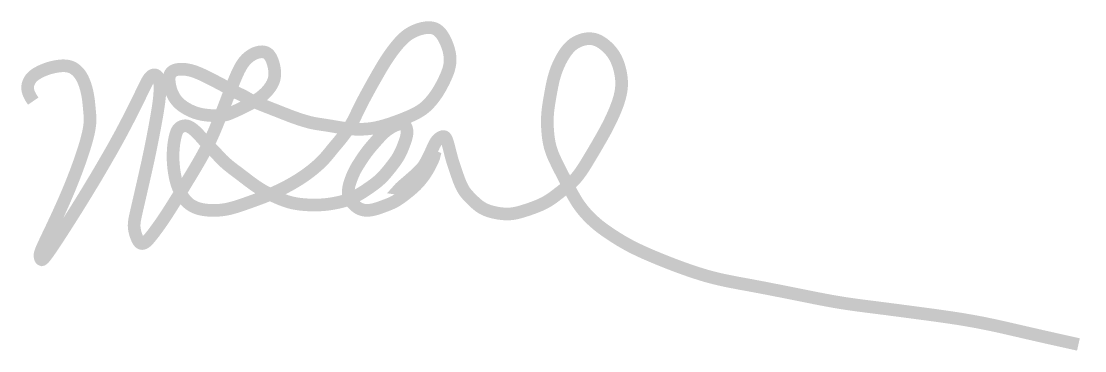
# Model space of a CAD drawing. Header units: inches. Extents: x 1.4 to 23.4, y 0.3 to 7.1.
import ezdxf

# ---------------------------------------------------------------- set-up
doc = ezdxf.new("R2010")
doc.units = ezdxf.units.IN
doc.header["$MEASUREMENT"] = 0

# ---------------------------------------------------------------- blocks, each defined once
blk = doc.blocks.new('CKL')
at = {"const_width": 3.5}
blk.add_lwpolyline([(21.66, 73), (21.06, 73.87), (20.63, 74.65), (20.33, 75.36), (20.16, 75.99), (20.09, 76.57), (20.11, 77.09), (20.19, 77.56), (20.32, 77.99), (20.49, 78.39), (20.69, 78.77), (20.91, 79.11), (21.17, 79.44), (21.46, 79.74), (21.79, 80.03), (22.14, 80.3), (22.53, 80.57), (22.96, 80.82), (23.41, 81.06), (23.89, 81.3), (24.39, 81.52), (24.91, 81.73), (25.44, 81.92), (25.99, 82.1), (26.54, 82.26), (27.1, 82.4), (27.66, 82.52), (28.21, 82.62), (28.76, 82.7), (29.29, 82.75), (29.8, 82.78), (30.29, 82.77), (30.76, 82.74), (31.2, 82.68), (31.61, 82.59), (31.99, 82.47), (32.35, 82.32), (32.69, 82.15), (33.01, 81.95), (33.31, 81.73), (33.6, 81.49), (33.88, 81.22), (34.14, 80.94), (34.4, 80.63), (34.64, 80.3), (34.88, 79.95), (35.1, 79.57), (35.32, 79.16), (35.52, 78.72), (35.71, 78.26), (35.9, 77.77), (36.07, 77.26), (36.23, 76.74), (36.38, 76.19), (36.51, 75.64), (36.63, 75.08), (36.74, 74.52), (36.83, 73.97), (36.91, 73.41), (36.98, 72.86), (37.03, 72.33), (37.09, 71.8), (37.13, 71.3), (37.18, 70.81), (37.22, 70.34), (37.26, 69.9), (37.3, 69.48), (37.34, 69.06), (37.36, 68.64), (37.38, 68.2), (37.38, 67.74), (37.36, 67.25), (37.32, 66.72), (37.25, 66.14), (37.16, 65.5), (37.03, 64.79), (36.87, 64.01), (36.66, 63.16), (36.42, 62.21), (36.12, 61.18), (35.78, 60.04), (35.38, 58.8), (34.94, 57.46), (34.44, 56.05), (33.91, 54.58), (33.34, 53.05), (32.73, 51.49), (32.1, 49.9), (31.45, 48.31), (30.78, 46.73), (30.1, 45.17), (29.42, 43.64), (28.75, 42.16), (28.1, 40.74), (27.47, 39.41), (26.89, 38.16), (26.35, 37.02), (25.86, 36), (25.43, 35.09), (25.05, 34.29), (24.72, 33.58), (24.43, 32.96), (24.19, 32.42), (23.99, 31.96), (23.83, 31.56), (23.71, 31.21), (23.62, 30.92), (23.56, 30.66), (23.53, 30.45), (23.51, 30.26), (23.52, 30.1), (23.53, 29.96), (23.55, 29.83), (23.58, 29.71), (23.61, 29.59), (23.65, 29.48), (23.69, 29.37), (23.74, 29.28), (23.8, 29.21), (23.87, 29.14), (23.94, 29.1), (24.03, 29.07), (24.15, 29.1), (24.32, 29.22), (24.56, 29.45), (24.89, 29.84), (25.33, 30.41), (25.91, 31.2), (26.63, 32.25), (27.52, 33.57), (28.56, 35.15), (29.71, 36.93), (30.96, 38.88), (32.28, 40.96), (33.65, 43.13), (35.03, 45.36), (36.4, 47.59), (37.74, 49.8), (39.05, 51.98), (40.31, 54.12), (41.53, 56.21), (42.7, 58.25), (43.83, 60.23), (44.89, 62.15), (45.9, 64), (46.84, 65.77), (47.72, 67.46), (48.54, 69.06), (49.3, 70.56), (49.99, 71.95), (50.62, 73.22), (51.18, 74.37), (51.67, 75.4), (52.1, 76.28), (52.47, 77.04), (52.79, 77.69), (53.08, 78.23), (53.33, 78.69), (53.56, 79.07), (53.78, 79.38), (54, 79.63), (54.22, 79.84), (54.44, 80.01), (54.67, 80.14), (54.89, 80.22), (55.11, 80.26), (55.33, 80.25), (55.53, 80.19), (55.73, 80.08), (55.91, 79.93), (56.08, 79.72), (56.23, 79.47), (56.36, 79.17), (56.47, 78.82), (56.57, 78.42), (56.64, 77.97), (56.69, 77.48), (56.72, 76.94), (56.72, 76.35), (56.7, 75.72), (56.66, 75.04), (56.6, 74.31), (56.52, 73.54), (56.42, 72.73), (56.31, 71.87), (56.17, 70.97), (56.02, 70.04), (55.86, 69.08), (55.69, 68.1), (55.51, 67.11), (55.33, 66.12), (55.15, 65.13), (54.96, 64.16), (54.78, 63.2), (54.59, 62.26), (54.41, 61.32), (54.22, 60.38), (54.03, 59.42), (53.82, 58.45), (53.61, 57.45), (53.39, 56.4), (53.15, 55.32), (52.9, 54.21), (52.65, 53.08), (52.39, 51.95), (52.14, 50.83), (51.89, 49.75), (51.65, 48.71), (51.43, 47.73), (51.22, 46.82), (51.03, 45.98), (50.85, 45.21), (50.69, 44.5), (50.53, 43.83), (50.39, 43.22), (50.26, 42.64), (50.14, 42.09), (50.02, 41.58), (49.91, 41.09), (49.82, 40.62), (49.73, 40.18), (49.66, 39.75), (49.61, 39.33), (49.58, 38.93), (49.57, 38.53), (49.58, 38.14), (49.62, 37.76), (49.67, 37.39), (49.74, 37.03), (49.82, 36.68), (49.91, 36.34), (50.02, 36.01), (50.12, 35.7), (50.23, 35.4), (50.34, 35.12), (50.45, 34.86), (50.57, 34.62), (50.69, 34.4), (50.81, 34.2), (50.94, 34.03), (51.07, 33.88), (51.2, 33.76), (51.34, 33.67), (51.49, 33.6), (51.64, 33.56), (51.79, 33.55), (51.96, 33.56), (52.13, 33.61), (52.3, 33.68), (52.48, 33.78), (52.68, 33.91), (52.89, 34.07), (53.12, 34.28), (53.38, 34.54), (53.66, 34.85), (53.98, 35.22), (54.33, 35.66), (54.73, 36.16), (55.16, 36.72), (55.62, 37.35), (56.11, 38.02), (56.63, 38.75), (57.17, 39.52), (57.72, 40.34), (58.29, 41.19), (58.87, 42.07), (59.45, 42.98), (60.04, 43.91), (60.63, 44.85), (61.23, 45.81), (61.82, 46.78), (62.42, 47.75), (63.01, 48.72), (63.6, 49.69), (64.18, 50.65), (64.76, 51.6), (65.33, 52.54), (65.9, 53.48), (66.45, 54.41), (66.99, 55.33), (67.52, 56.24), (68.03, 57.14), (68.53, 58.04), (69.02, 58.95), (69.51, 59.86), (69.98, 60.8), (70.45, 61.76), (70.92, 62.75), (71.38, 63.78), (71.85, 64.86), (72.31, 65.97), (72.77, 67.1), (73.22, 68.23), (73.66, 69.37), (74.08, 70.48), (74.5, 71.56), (74.89, 72.59), (75.27, 73.57), (75.62, 74.5), (75.96, 75.37), (76.29, 76.21), (76.6, 76.99), (76.91, 77.75), (77.2, 78.47), (77.49, 79.16), (77.77, 79.82), (78.05, 80.46), (78.33, 81.08), (78.61, 81.66), (78.91, 82.22), (79.21, 82.75), (79.52, 83.24), (79.85, 83.71), (80.2, 84.14), (80.56, 84.53), (80.94, 84.9), (81.33, 85.23), (81.74, 85.53), (82.15, 85.79), (82.56, 86.02), (82.98, 86.22), (83.4, 86.38), (83.82, 86.5), (84.24, 86.59), (84.64, 86.64), (85.03, 86.65), (85.41, 86.61), (85.76, 86.53), (86.09, 86.41), (86.4, 86.23), (86.68, 86.01), (86.93, 85.75), (87.16, 85.45), (87.37, 85.11), (87.56, 84.73), (87.74, 84.33), (87.9, 83.89), (88.05, 83.43), (88.18, 82.94), (88.29, 82.44), (88.38, 81.93), (88.45, 81.42), (88.48, 80.91), (88.49, 80.41), (88.45, 79.92), (88.38, 79.46), (88.28, 79.01), (88.14, 78.58), (87.98, 78.17), (87.79, 77.78), (87.58, 77.4), (87.35, 77.03), (87.1, 76.68), (86.85, 76.34), (86.58, 76.01), (86.3, 75.69), (86.01, 75.38), (85.7, 75.08), (85.38, 74.78), (85.05, 74.49), (84.7, 74.21), (84.33, 73.93), (83.95, 73.66), (83.56, 73.39), (83.15, 73.12), (82.73, 72.86), (82.3, 72.61), (81.86, 72.35), (81.4, 72.1), (80.94, 71.86), (80.47, 71.62), (80, 71.38), (79.53, 71.15), (79.06, 70.93), (78.61, 70.71), (78.16, 70.5), (77.74, 70.31), (77.33, 70.12), (76.94, 69.95), (76.57, 69.79), (76.22, 69.64), (75.87, 69.5), (75.54, 69.38), (75.22, 69.28), (74.91, 69.19), (74.61, 69.12), (74.3, 69.06), (74, 69.01), (73.68, 68.98), (73.36, 68.96), (73.01, 68.95), (72.64, 68.95), (72.25, 68.95), (71.82, 68.96), (71.37, 68.98), (70.9, 69), (70.41, 69.03), (69.9, 69.08), (69.39, 69.14), (68.88, 69.21), (68.37, 69.29), (67.87, 69.4), (67.38, 69.52), (66.9, 69.66), (66.42, 69.81), (65.95, 69.99), (65.48, 70.18), (65.02, 70.4), (64.56, 70.63), (64.1, 70.88), (63.65, 71.15), (63.2, 71.44), (62.77, 71.76), (62.36, 72.09), (61.96, 72.45), (61.59, 72.84), (61.24, 73.25), (60.92, 73.68), (60.62, 74.14), (60.36, 74.62), (60.12, 75.12), (59.91, 75.63), (59.73, 76.15), (59.58, 76.69), (59.45, 77.23), (59.35, 77.78), (59.28, 78.32), (59.25, 78.85), (59.26, 79.36), (59.33, 79.84), (59.46, 80.28), (59.66, 80.68), (59.93, 81.01), (60.27, 81.29), (60.68, 81.5), (61.15, 81.66), (61.66, 81.76), (62.2, 81.82), (62.77, 81.83), (63.33, 81.81), (63.9, 81.75), (64.45, 81.66), (64.98, 81.55), (65.49, 81.42), (65.99, 81.27), (66.48, 81.1), (66.95, 80.92), (67.4, 80.74), (67.84, 80.55), (68.27, 80.36), (68.68, 80.17), (69.09, 79.97), (69.49, 79.78), (69.89, 79.58), (70.3, 79.38), (70.7, 79.17), (71.12, 78.95), (71.55, 78.73), (71.98, 78.51), (72.42, 78.28), (72.86, 78.05), (73.29, 77.82), (73.72, 77.6), (74.14, 77.37), (74.54, 77.15), (74.92, 76.94), (75.29, 76.74), (75.65, 76.54), (76, 76.34), (76.34, 76.15), (76.68, 75.97), (77.02, 75.79), (77.36, 75.61), (77.71, 75.43), (78.06, 75.26), (78.42, 75.09), (78.77, 74.92), (79.11, 74.76), (79.44, 74.6), (79.76, 74.44), (80.06, 74.28), (80.34, 74.12), (80.61, 73.97), (80.88, 73.82), (81.15, 73.66), (81.43, 73.5), (81.72, 73.34), (82.05, 73.17), (82.41, 73), (82.8, 72.82), (83.24, 72.63), (83.71, 72.43), (84.21, 72.23), (84.73, 72.02), (85.27, 71.81), (85.83, 71.59), (86.41, 71.36), (86.98, 71.14), (87.57, 70.91), (88.15, 70.68), (88.74, 70.45), (89.32, 70.22), (89.89, 69.99), (90.45, 69.77), (91, 69.55), (91.53, 69.35), (92.05, 69.15), (92.56, 68.95), (93.06, 68.76), (93.55, 68.58), (94.04, 68.4), (94.53, 68.23), (95.02, 68.06), (95.51, 67.9), (96, 67.74), (96.5, 67.58), (97, 67.44), (97.49, 67.3), (97.99, 67.16), (98.49, 67.04), (98.99, 66.93), (99.49, 66.83), (99.98, 66.74), (100.48, 66.66), (100.99, 66.58), (101.5, 66.5), (102.01, 66.43), (102.54, 66.35), (103.08, 66.26), (103.64, 66.17), (104.21, 66.08), (104.78, 65.98), (105.35, 65.88), (105.92, 65.78), (106.48, 65.69), (107.03, 65.6), (107.56, 65.52), (108.08, 65.45), (108.57, 65.38), (109.06, 65.33), (109.54, 65.28), (110.02, 65.25), (110.49, 65.22), (110.98, 65.2), (111.48, 65.19), (111.99, 65.19), (112.52, 65.2), (113.06, 65.22), (113.62, 65.26), (114.18, 65.3), (114.75, 65.36), (115.32, 65.44), (115.9, 65.53), (116.49, 65.64), (117.07, 65.77), (117.67, 65.91), (118.27, 66.07), (118.9, 66.25), (119.53, 66.44), (120.19, 66.65), (120.87, 66.88), (121.58, 67.13), (122.3, 67.39), (123.03, 67.66), (123.76, 67.94), (124.48, 68.23), (125.18, 68.52), (125.85, 68.81), (126.48, 69.09), (127.07, 69.38), (127.62, 69.66), (128.13, 69.94), (128.61, 70.23), (129.06, 70.52), (129.5, 70.83), (129.91, 71.16), (130.32, 71.51), (130.71, 71.88), (131.1, 72.28), (131.49, 72.69), (131.86, 73.12), (132.23, 73.57), (132.58, 74.03), (132.92, 74.5), (133.25, 74.99), (133.57, 75.47), (133.88, 75.97), (134.17, 76.46), (134.45, 76.97), (134.73, 77.48), (134.99, 77.99), (135.25, 78.5), (135.5, 79.02), (135.74, 79.55), (135.97, 80.07), (136.19, 80.6), (136.39, 81.13), (136.57, 81.67), (136.72, 82.21), (136.84, 82.75), (136.94, 83.29), (136.99, 83.84), (137.01, 84.39), (137, 84.95), (136.95, 85.51), (136.87, 86.08), (136.75, 86.66), (136.61, 87.25), (136.43, 87.85), (136.22, 88.45), (135.98, 89.06), (135.72, 89.65), (135.43, 90.23), (135.12, 90.78), (134.79, 91.3), (134.44, 91.76), (134.07, 92.17), (133.69, 92.51), (133.3, 92.79), (132.89, 93.01), (132.46, 93.17), (132.02, 93.28), (131.55, 93.34), (131.07, 93.36), (130.57, 93.34), (130.04, 93.27), (129.5, 93.18), (128.95, 93.05), (128.4, 92.88), (127.85, 92.69), (127.31, 92.48), (126.78, 92.23), (126.27, 91.97), (125.79, 91.68), (125.32, 91.38), (124.88, 91.05), (124.45, 90.69), (124.03, 90.31), (123.62, 89.91), (123.21, 89.48), (122.8, 89.02), (122.38, 88.53), (121.96, 88.02), (121.54, 87.48), (121.11, 86.93), (120.69, 86.35), (120.28, 85.77), (119.87, 85.17), (119.46, 84.56), (119.07, 83.95), (118.69, 83.34), (118.31, 82.73), (117.94, 82.11), (117.59, 81.5), (117.24, 80.9), (116.89, 80.3), (116.56, 79.71), (116.23, 79.13), (115.91, 78.56), (115.59, 78), (115.28, 77.44), (114.97, 76.89), (114.67, 76.34), (114.37, 75.79), (114.07, 75.24), (113.77, 74.69), (113.47, 74.13), (113.18, 73.58), (112.89, 73.04), (112.61, 72.5), (112.34, 71.97), (112.08, 71.45), (111.83, 70.94), (111.59, 70.45), (111.36, 69.97), (111.14, 69.5), (110.92, 69.04), (110.7, 68.58), (110.47, 68.12), (110.23, 67.66), (109.97, 67.19), (109.7, 66.71), (109.41, 66.23), (109.11, 65.74), (108.79, 65.25), (108.47, 64.76), (108.13, 64.28), (107.78, 63.8), (107.43, 63.33), (107.08, 62.88), (106.72, 62.43), (106.36, 61.99), (105.99, 61.55), (105.63, 61.12), (105.27, 60.69), (104.9, 60.26), (104.54, 59.82), (104.18, 59.37), (103.82, 58.92), (103.44, 58.46), (103.05, 57.99), (102.63, 57.5), (102.18, 57), (101.69, 56.49), (101.16, 55.96), (100.59, 55.42), (99.96, 54.86), (99.29, 54.29), (98.58, 53.72), (97.83, 53.14), (97.05, 52.57), (96.23, 52), (95.39, 51.44), (94.52, 50.9), (93.64, 50.37), (92.74, 49.86), (91.84, 49.37), (90.93, 48.9), (90.02, 48.45), (89.12, 48.02), (88.23, 47.62), (87.36, 47.24), (86.51, 46.88), (85.68, 46.55), (84.88, 46.23), (84.1, 45.94), (83.35, 45.67), (82.64, 45.41), (81.96, 45.16), (81.32, 44.93), (80.7, 44.71), (80.12, 44.51), (79.56, 44.31), (79.02, 44.13), (78.5, 43.96), (77.98, 43.79), (77.47, 43.64), (76.96, 43.49), (76.45, 43.35), (75.93, 43.22), (75.4, 43.1), (74.87, 43), (74.31, 42.91), (73.74, 42.83), (73.15, 42.78), (72.53, 42.74), (71.89, 42.71), (71.24, 42.71), (70.59, 42.73), (69.93, 42.78), (69.29, 42.85), (68.66, 42.94), (68.05, 43.06), (67.46, 43.21), (66.91, 43.39), (66.38, 43.61), (65.87, 43.85), (65.4, 44.12), (64.95, 44.43), (64.53, 44.78), (64.13, 45.15), (63.75, 45.57), (63.41, 46.01), (63.08, 46.47), (62.78, 46.96), (62.51, 47.46), (62.25, 47.96), (62.02, 48.46), (61.81, 48.96), (61.63, 49.45), (61.46, 49.93), (61.31, 50.41), (61.18, 50.88), (61.06, 51.34), (60.96, 51.81), (60.86, 52.27), (60.78, 52.74), (60.7, 53.21), (60.63, 53.68), (60.56, 54.16), (60.51, 54.65), (60.46, 55.13), (60.42, 55.62), (60.38, 56.1), (60.36, 56.59), (60.34, 57.08), (60.34, 57.56), (60.34, 58.05), (60.35, 58.53), (60.37, 59.02), (60.39, 59.5), (60.43, 59.98), (60.48, 60.46), (60.53, 60.93), (60.6, 61.4), (60.67, 61.86), (60.75, 62.3), (60.84, 62.73), (60.93, 63.13), (61.03, 63.51), (61.12, 63.85), (61.23, 64.16), (61.33, 64.44), (61.44, 64.68), (61.56, 64.9), (61.68, 65.1), (61.82, 65.27), (61.96, 65.42), (62.11, 65.56), (62.27, 65.69), (62.44, 65.8), (62.62, 65.9), (62.81, 65.98), (63.01, 66.05), (63.2, 66.1), (63.4, 66.14), (63.6, 66.16), (63.8, 66.16), (64, 66.14), (64.2, 66.11), (64.4, 66.05), (64.61, 65.98), (64.82, 65.88), (65.04, 65.77), (65.27, 65.63), (65.51, 65.47), (65.76, 65.28), (66.02, 65.08), (66.28, 64.85), (66.56, 64.6), (66.85, 64.32), (67.15, 64.02), (67.45, 63.7), (67.77, 63.36), (68.09, 63), (68.42, 62.63), (68.75, 62.26), (69.07, 61.89), (69.39, 61.52), (69.71, 61.16), (70.01, 60.83), (70.31, 60.52), (70.59, 60.22), (70.86, 59.95), (71.12, 59.69), (71.37, 59.44), (71.61, 59.2), (71.84, 58.97), (72.07, 58.73), (72.3, 58.5), (72.51, 58.26), (72.73, 58.02), (72.95, 57.77), (73.18, 57.53), (73.41, 57.28), (73.65, 57.03), (73.9, 56.77), (74.17, 56.52), (74.44, 56.26), (74.73, 56), (75.02, 55.74), (75.32, 55.48), (75.62, 55.22), (75.93, 54.97), (76.23, 54.73), (76.53, 54.49), (76.83, 54.26), (77.13, 54.03), (77.44, 53.79), (77.76, 53.56), (78.09, 53.31), (78.43, 53.06), (78.78, 52.79), (79.16, 52.5), (79.55, 52.21), (79.95, 51.9), (80.36, 51.59), (80.77, 51.27), (81.19, 50.95), (81.62, 50.63), (82.04, 50.32), (82.45, 50.02), (82.87, 49.72), (83.28, 49.43), (83.71, 49.15), (84.14, 48.86), (84.59, 48.58), (85.07, 48.3), (85.56, 48.02), (86.08, 47.74), (86.63, 47.45), (87.19, 47.17), (87.76, 46.89), (88.34, 46.62), (88.92, 46.36), (89.5, 46.11), (90.07, 45.87), (90.63, 45.65), (91.18, 45.44), (91.73, 45.25), (92.29, 45.08), (92.87, 44.92), (93.46, 44.78), (94.09, 44.65), (94.75, 44.54), (95.46, 44.44), (96.2, 44.36), (96.97, 44.3), (97.75, 44.25), (98.54, 44.22), (99.33, 44.21), (100.12, 44.22), (100.88, 44.24), (101.61, 44.28), (102.32, 44.34), (103.01, 44.41), (103.67, 44.5), (104.31, 44.6), (104.92, 44.71), (105.52, 44.83), (106.11, 44.95), (106.67, 45.08), (107.23, 45.22), (107.78, 45.38), (108.32, 45.55), (108.86, 45.74), (109.41, 45.95), (109.96, 46.19), (110.52, 46.45), (111.09, 46.75), (111.67, 47.08), (112.26, 47.43), (112.84, 47.79), (113.41, 48.16), (113.96, 48.53), (114.49, 48.89), (115, 49.25), (115.48, 49.59), (115.92, 49.91), (116.34, 50.23), (116.75, 50.55), (117.14, 50.88), (117.52, 51.22), (117.9, 51.57), (118.28, 51.95), (118.66, 52.36), (119.04, 52.78), (119.42, 53.23), (119.8, 53.68), (120.16, 54.13), (120.52, 54.57), (120.85, 55), (121.17, 55.42), (121.46, 55.81), (121.74, 56.17), (121.99, 56.53), (122.23, 56.88), (122.46, 57.23), (122.67, 57.58), (122.88, 57.95), (123.09, 58.34), (123.29, 58.75), (123.49, 59.18), (123.69, 59.63), (123.88, 60.09), (124.06, 60.55), (124.23, 61), (124.39, 61.44), (124.54, 61.87), (124.67, 62.27), (124.79, 62.65), (124.89, 63.02), (124.97, 63.36), (125.03, 63.7), (125.07, 64.02), (125.09, 64.32), (125.09, 64.62), (125.06, 64.91), (125.01, 65.19), (124.94, 65.46), (124.84, 65.71), (124.73, 65.94), (124.6, 66.14), (124.46, 66.32), (124.3, 66.46), (124.13, 66.57), (123.94, 66.65), (123.74, 66.69), (123.53, 66.71), (123.32, 66.71), (123.09, 66.68), (122.86, 66.63), (122.62, 66.57), (122.38, 66.49), (122.13, 66.4), (121.87, 66.3), (121.62, 66.19), (121.36, 66.06), (121.11, 65.93), (120.85, 65.79), (120.59, 65.64), (120.34, 65.48), (120.08, 65.32), (119.83, 65.14), (119.58, 64.96), (119.32, 64.77), (119.07, 64.56), (118.82, 64.35), (118.56, 64.12), (118.31, 63.87), (118.05, 63.61), (117.79, 63.34), (117.53, 63.06), (117.26, 62.77), (116.99, 62.47), (116.71, 62.15), (116.43, 61.83), (116.14, 61.5), (115.85, 61.17), (115.55, 60.83), (115.26, 60.49), (114.97, 60.15), (114.69, 59.8), (114.41, 59.46), (114.15, 59.12), (113.89, 58.79), (113.65, 58.46), (113.42, 58.13), (113.19, 57.81), (112.97, 57.49), (112.76, 57.17), (112.54, 56.85), (112.33, 56.53), (112.12, 56.21), (111.92, 55.89), (111.71, 55.57), (111.5, 55.25), (111.3, 54.92), (111.11, 54.58), (110.91, 54.25), (110.73, 53.9), (110.55, 53.55), (110.38, 53.19), (110.21, 52.83), (110.06, 52.47), (109.91, 52.12), (109.77, 51.77), (109.64, 51.44), (109.53, 51.11), (109.42, 50.8), (109.32, 50.51), (109.23, 50.23), (109.15, 49.96), (109.08, 49.69), (109.02, 49.43), (108.97, 49.18), (108.93, 48.93), (108.89, 48.68), (108.86, 48.44), (108.84, 48.19), (108.83, 47.95), (108.83, 47.71), (108.84, 47.47), (108.85, 47.24), (108.88, 47.01), (108.92, 46.79), (108.96, 46.58), (109.03, 46.36), (109.1, 46.15), (109.19, 45.94), (109.3, 45.72), (109.42, 45.51), (109.56, 45.29), (109.72, 45.07), (109.9, 44.84), (110.1, 44.62), (110.31, 44.4), (110.54, 44.18), (110.77, 43.97), (111.02, 43.77), (111.27, 43.59), (111.53, 43.42), (111.8, 43.27), (112.07, 43.14), (112.35, 43.03), (112.63, 42.93), (112.92, 42.85), (113.22, 42.79), (113.52, 42.75), (113.82, 42.73), (114.13, 42.73), (114.43, 42.75), (114.74, 42.77), (115.04, 42.81), (115.34, 42.86), (115.62, 42.92), (115.9, 42.98), (116.16, 43.05), (116.41, 43.12), (116.66, 43.19), (116.91, 43.27), (117.17, 43.35), (117.43, 43.45), (117.71, 43.54), (118.01, 43.65), (118.33, 43.77), (118.67, 43.89), (119.02, 44.02), (119.38, 44.15), (119.74, 44.29), (120.1, 44.44), (120.45, 44.59), (120.8, 44.74), (121.12, 44.89), (121.44, 45.05), (121.74, 45.21), (122.04, 45.39), (122.35, 45.57), (122.66, 45.77), (122.98, 45.99), (123.31, 46.22), (123.66, 46.47), (124.02, 46.75), (124.39, 47.03), (124.77, 47.32), (125.15, 47.62), (125.51, 47.91), (125.87, 48.21), (126.21, 48.49), (126.53, 48.77), (126.83, 49.03), (127.11, 49.3), (127.39, 49.56), (127.65, 49.82), (127.92, 50.1), (128.18, 50.38), (128.45, 50.68), (128.72, 51), (129, 51.34), (129.29, 51.7), (129.58, 52.09), (129.88, 52.51), (130.19, 52.96), (130.49, 53.45), (130.81, 53.97), (131.12, 54.53), (131.43, 55.1), (131.72, 55.67), (131.98, 56.21), (132.2, 56.69), (132.37, 57.08), (132.48, 57.38), (132.52, 57.55), (132.47, 57.57), (132.36, 57.47), (132.18, 57.25), (131.95, 56.95), (131.68, 56.57), (131.38, 56.15), (131.05, 55.71), (130.71, 55.25), (130.37, 54.81), (130.02, 54.38), (129.64, 53.95), (129.24, 53.52), (128.8, 53.08), (128.31, 52.63), (127.76, 52.15), (127.15, 51.64), (126.47, 51.1), (125.76, 50.56), (125.05, 50.04), (124.4, 49.57), (123.83, 49.17), (123.38, 48.88), (123.11, 48.73), (123.04, 48.74), (123.21, 48.93), (123.59, 49.28), (124.12, 49.75), (124.78, 50.32), (125.5, 50.94), (126.24, 51.59), (126.97, 52.23), (127.63, 52.83), (128.19, 53.36), (128.66, 53.83), (129.05, 54.25), (129.36, 54.63), (129.63, 54.98), (129.85, 55.3), (130.05, 55.62), (130.23, 55.94), (130.41, 56.27), (130.6, 56.62), (130.78, 56.97), (130.97, 57.33), (131.15, 57.7), (131.33, 58.07), (131.51, 58.44), (131.68, 58.82), (131.85, 59.2), (132.02, 59.57), (132.18, 59.94), (132.34, 60.29), (132.5, 60.64), (132.66, 60.96), (132.82, 61.26), (132.98, 61.53), (133.14, 61.78), (133.3, 61.99), (133.45, 62.19), (133.61, 62.35), (133.77, 62.5), (133.93, 62.63), (134.09, 62.75), (134.25, 62.85), (134.41, 62.95), (134.57, 63.03), (134.73, 63.09), (134.88, 63.14), (135.03, 63.16), (135.17, 63.17), (135.31, 63.15), (135.44, 63.11), (135.56, 63.03), (135.68, 62.92), (135.79, 62.78), (135.9, 62.6), (136.01, 62.38), (136.12, 62.11), (136.23, 61.79), (136.34, 61.42), (136.46, 61), (136.59, 60.53), (136.72, 60.04), (136.85, 59.51), (136.98, 58.98), (137.12, 58.44), (137.26, 57.92), (137.39, 57.41), (137.53, 56.93), (137.66, 56.48), (137.8, 56.05), (137.93, 55.64), (138.06, 55.24), (138.19, 54.86), (138.32, 54.48), (138.45, 54.11), (138.57, 53.74), (138.69, 53.38), (138.81, 53.01), (138.94, 52.64), (139.06, 52.27), (139.19, 51.9), (139.32, 51.53), (139.46, 51.15), (139.61, 50.77), (139.77, 50.39), (139.93, 50.01), (140.1, 49.64), (140.27, 49.27), (140.46, 48.92), (140.65, 48.58), (140.85, 48.25), (141.05, 47.94), (141.27, 47.65), (141.49, 47.38), (141.72, 47.11), (141.95, 46.85), (142.19, 46.59), (142.43, 46.34), (142.69, 46.08), (142.94, 45.82), (143.21, 45.56), (143.47, 45.3), (143.75, 45.04), (144.03, 44.78), (144.31, 44.53), (144.61, 44.28), (144.91, 44.04), (145.21, 43.82), (145.53, 43.6), (145.86, 43.39), (146.22, 43.2), (146.6, 43.01), (147.01, 42.83), (147.46, 42.66), (147.95, 42.49), (148.48, 42.34), (149.05, 42.2), (149.65, 42.07), (150.26, 41.95), (150.89, 41.86), (151.52, 41.79), (152.14, 41.74), (152.75, 41.72), (153.34, 41.74), (153.91, 41.78), (154.47, 41.85), (155.03, 41.95), (155.6, 42.07), (156.18, 42.22), (156.79, 42.39), (157.43, 42.59), (158.11, 42.8), (158.82, 43.04), (159.55, 43.29), (160.28, 43.56), (161.01, 43.85), (161.73, 44.14), (162.42, 44.45), (163.07, 44.77), (163.67, 45.1), (164.24, 45.44), (164.77, 45.78), (165.28, 46.13), (165.78, 46.5), (166.27, 46.87), (166.76, 47.25), (167.27, 47.64), (167.79, 48.04), (168.32, 48.45), (168.87, 48.88), (169.42, 49.33), (169.97, 49.79), (170.51, 50.29), (171.05, 50.8), (171.57, 51.35), (172.07, 51.94), (172.55, 52.55), (173.02, 53.19), (173.48, 53.85), (173.93, 54.53), (174.38, 55.23), (174.82, 55.95), (175.26, 56.68), (175.7, 57.41), (176.14, 58.15), (176.58, 58.89), (177.02, 59.63), (177.45, 60.36), (177.87, 61.08), (178.27, 61.79), (178.67, 62.47), (179.05, 63.14), (179.41, 63.79), (179.77, 64.44), (180.12, 65.07), (180.46, 65.72), (180.79, 66.37), (181.12, 67.03), (181.46, 67.72), (181.79, 68.43), (182.12, 69.16), (182.45, 69.9), (182.76, 70.66), (183.06, 71.42), (183.34, 72.17), (183.59, 72.92), (183.82, 73.65), (184.01, 74.36), (184.17, 75.05), (184.3, 75.73), (184.39, 76.4), (184.45, 77.07), (184.47, 77.75), (184.46, 78.43), (184.42, 79.12), (184.34, 79.82), (184.23, 80.54), (184.08, 81.26), (183.91, 81.97), (183.71, 82.67), (183.48, 83.35), (183.23, 84), (182.95, 84.63), (182.64, 85.21), (182.32, 85.76), (181.97, 86.27), (181.61, 86.74), (181.23, 87.19), (180.84, 87.61), (180.44, 88), (180.02, 88.37), (179.6, 88.71), (179.17, 89.03), (178.73, 89.32), (178.28, 89.58), (177.82, 89.8), (177.36, 89.99), (176.88, 90.13), (176.39, 90.23), (175.89, 90.28), (175.38, 90.29), (174.87, 90.25), (174.36, 90.18), (173.86, 90.07), (173.36, 89.92), (172.87, 89.74), (172.39, 89.54), (171.94, 89.31), (171.5, 89.05), (171.07, 88.76), (170.65, 88.43), (170.25, 88.06), (169.84, 87.64), (169.45, 87.17), (169.05, 86.66), (168.65, 86.08), (168.26, 85.45), (167.87, 84.78), (167.49, 84.07), (167.13, 83.32), (166.79, 82.55), (166.47, 81.75), (166.18, 80.94), (165.92, 80.12), (165.69, 79.29), (165.48, 78.45), (165.3, 77.62), (165.13, 76.79), (164.98, 75.97), (164.83, 75.17), (164.69, 74.37), (164.56, 73.6), (164.43, 72.84), (164.31, 72.09), (164.2, 71.33), (164.1, 70.57), (164.02, 69.79), (163.96, 68.99), (163.92, 68.16), (163.91, 67.3), (163.92, 66.42), (163.96, 65.53), (164.02, 64.63), (164.1, 63.74), (164.2, 62.87), (164.33, 62.04), (164.48, 61.25), (164.65, 60.51), (164.84, 59.82), (165.05, 59.18), (165.27, 58.57), (165.49, 58), (165.73, 57.45), (165.97, 56.92), (166.22, 56.41), (166.46, 55.91), (166.71, 55.41), (166.95, 54.92), (167.2, 54.43), (167.45, 53.93), (167.71, 53.42), (167.97, 52.91), (168.23, 52.38), (168.51, 51.84), (168.78, 51.28), (169.06, 50.71), (169.35, 50.14), (169.64, 49.56), (169.94, 48.97), (170.24, 48.39), (170.55, 47.82), (170.85, 47.25), (171.17, 46.69), (171.49, 46.13), (171.82, 45.59), (172.15, 45.05), (172.5, 44.52), (172.87, 44), (173.24, 43.49), (173.63, 42.99), (174.04, 42.49), (174.45, 42.01), (174.88, 41.54), (175.31, 41.09), (175.74, 40.65), (176.18, 40.22), (176.62, 39.81), (177.05, 39.42), (177.49, 39.04), (177.94, 38.66), (178.4, 38.29), (178.89, 37.91), (179.42, 37.53), (179.98, 37.12), (180.59, 36.7), (181.25, 36.25), (181.96, 35.78), (182.72, 35.29), (183.53, 34.78), (184.37, 34.27), (185.26, 33.76), (186.18, 33.24), (187.13, 32.73), (188.12, 32.23), (189.12, 31.75), (190.15, 31.27), (191.18, 30.81), (192.21, 30.36), (193.24, 29.92), (194.25, 29.5), (195.24, 29.09), (196.21, 28.7), (197.15, 28.33), (198.08, 27.97), (199, 27.61), (199.91, 27.27), (200.83, 26.93), (201.76, 26.6), (202.71, 26.26), (203.67, 25.93), (204.67, 25.6), (205.68, 25.27), (206.72, 24.94), (207.79, 24.62), (208.88, 24.32), (210.01, 24.02), (211.16, 23.74), (212.34, 23.47), (213.56, 23.21), (214.81, 22.96), (216.12, 22.71), (217.47, 22.45), (218.87, 22.2), (220.34, 21.93), (221.87, 21.64), (223.47, 21.34), (225.11, 21.02), (226.79, 20.69), (228.49, 20.36), (230.18, 20.02), (231.84, 19.69), (233.47, 19.36), (235.04, 19.05), (236.53, 18.75), (237.96, 18.46), (239.34, 18.2), (240.67, 17.94), (241.96, 17.7), (243.23, 17.47), (244.5, 17.26), (245.76, 17.05), (247.03, 16.86), (248.31, 16.67), (249.61, 16.49), (250.92, 16.32), (252.24, 16.15), (253.58, 15.98), (254.93, 15.81), (256.31, 15.63), (257.7, 15.46), (259.1, 15.27), (260.52, 15.09), (261.94, 14.9), (263.37, 14.71), (264.8, 14.52), (266.22, 14.33), (267.63, 14.14), (269.04, 13.96), (270.43, 13.77), (271.81, 13.58), (273.18, 13.39), (274.54, 13.19), (275.89, 12.99), (277.23, 12.79), (278.57, 12.58), (279.89, 12.35), (281.22, 12.12), (282.54, 11.88), (283.87, 11.63), (285.22, 11.36), (286.58, 11.08), (287.96, 10.79), (289.36, 10.48), (290.82, 10.15), (292.41, 9.78), (294.25, 9.36), (296.44, 8.85), (299.1, 8.24), (302.31, 7.51), (306.2, 6.64), (310.88, 5.6)], dxfattribs=at)

msp = doc.modelspace()

# ---------------------------------------------------------------- block references
at = {"xscale": 0.075, "yscale": 0.075, "zscale": 0.075}
msp.add_blockref('CKL', (0, 0), dxfattribs=at)

doc.saveas('drawing.dxf')
